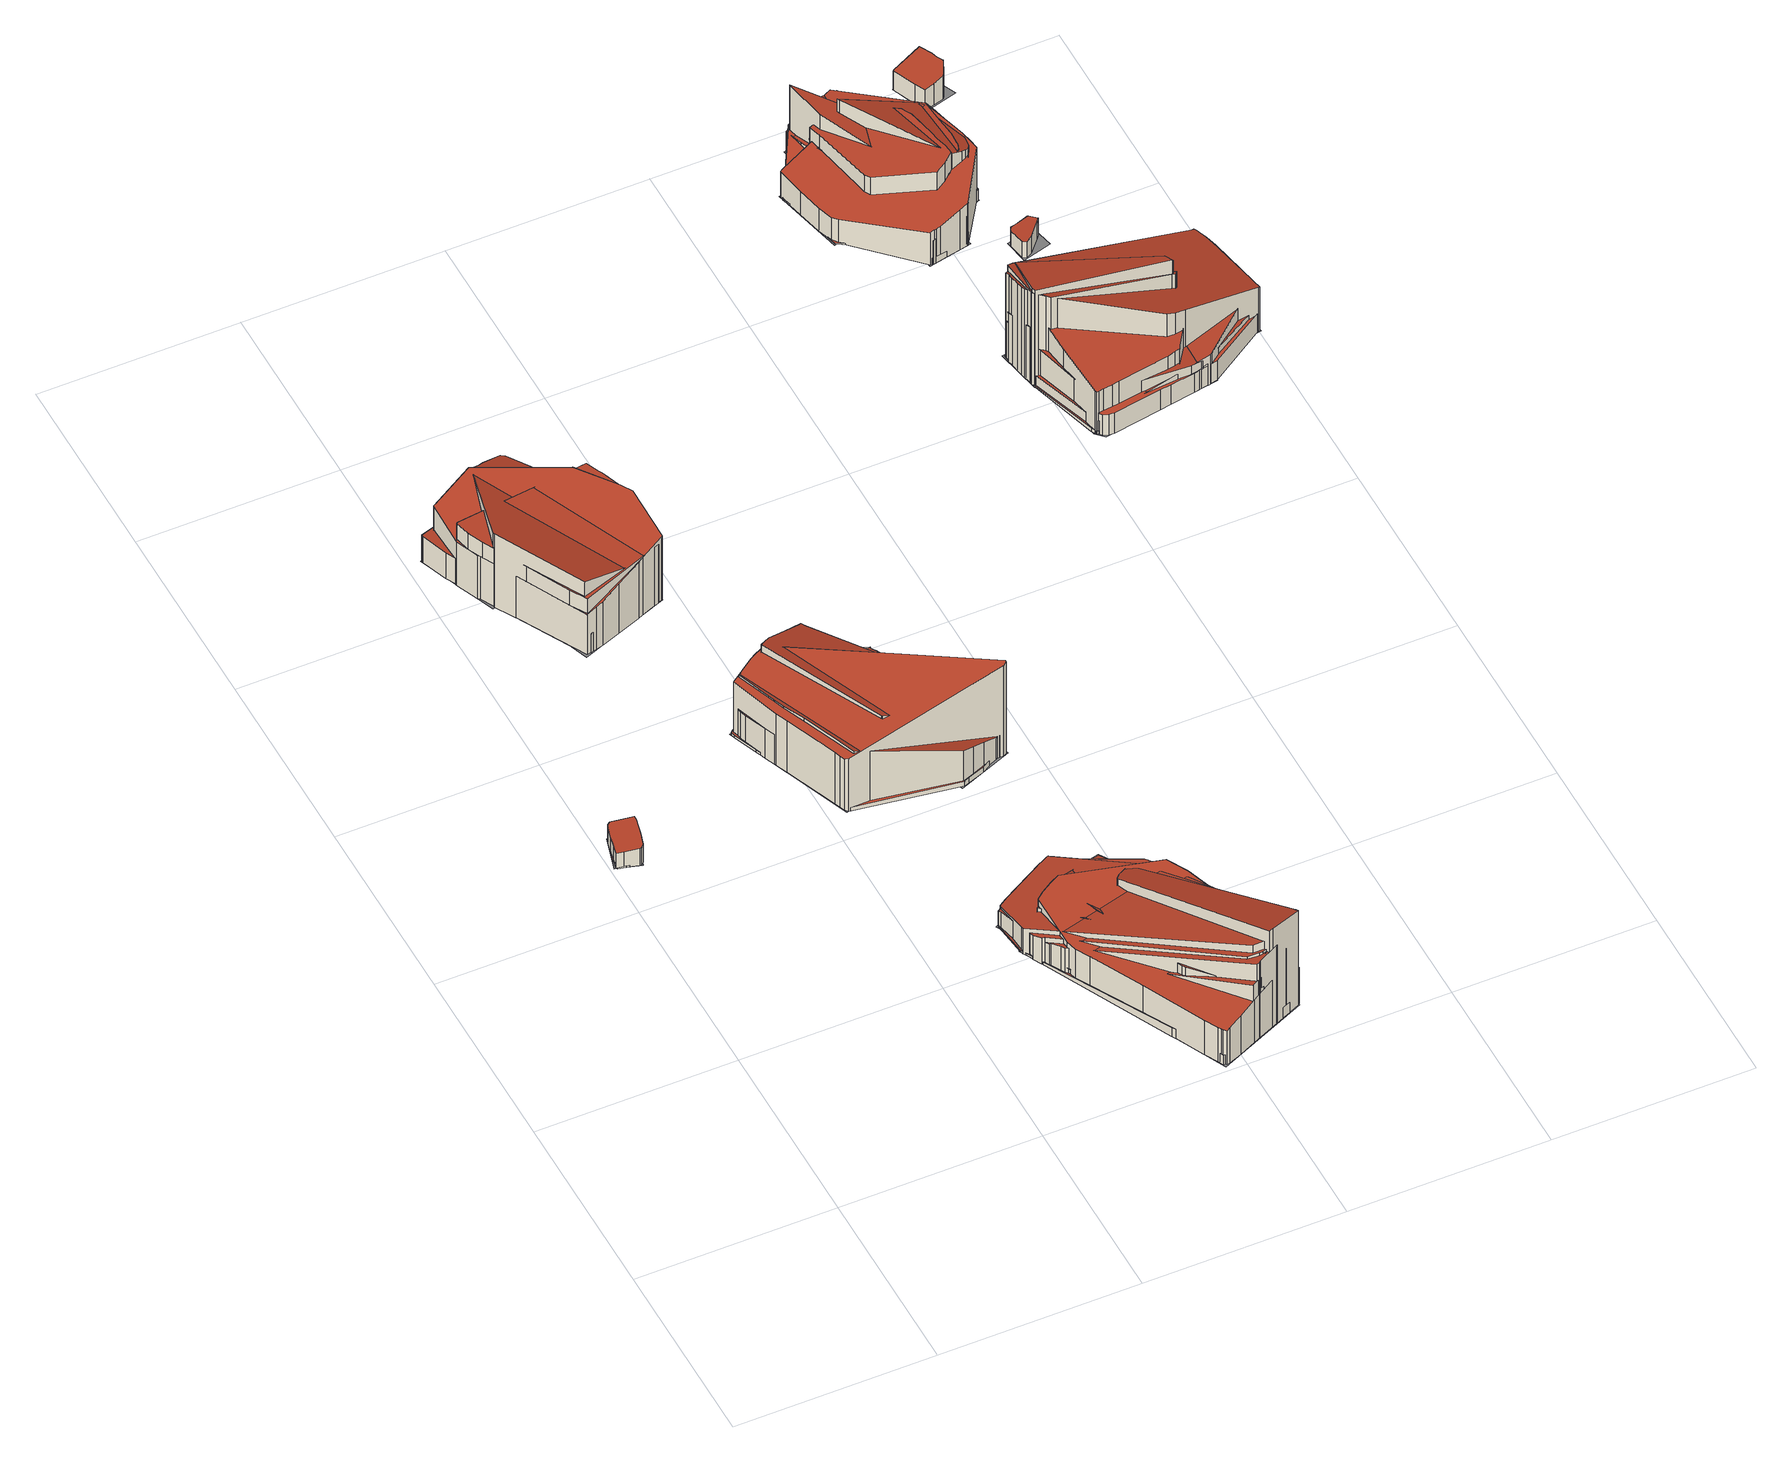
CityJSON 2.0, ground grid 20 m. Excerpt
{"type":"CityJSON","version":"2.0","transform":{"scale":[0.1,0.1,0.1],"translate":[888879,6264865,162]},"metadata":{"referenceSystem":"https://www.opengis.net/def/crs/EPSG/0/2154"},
"CityObjects":{
"building1":{"type":"Building","attributes":{"class":"Building"},"children":["building1-1"]},
"building1-1":{"type":"BuildingPart","parents":["building1"],"geometry":[{"type":"MultiSurface","lod":"2.2","boundaries":[[[0,1,2,3,4,5,6,7,8,9,10,11,12,13,14]],[[15,16,1,0]],[[16,17,2,1]],[[17,18,3,2]],[[18,19,4,3]],[[19,20,5,4]],[[20,21,6,5]],[[21,22,7,6]],[[22,23,8,7]],[[23,24,9,8]],[[24,25,10,9]],[[25,26,11,10]],[[26,27,12,11]],[[27,28,13,12]],[[28,29,14,13]],[[29,15,0,14]],[[30,31,32,33,34,35,36,37,38,39,40,41,42]],[[43,44,31,30]],[[44,45,32,31]],[[45,18,33,32]],[[18,46,34,33]],[[46,47,35,34]],[[47,48,36,35]],[[48,49,37,36]],[[49,50,38,37]],[[50,51,39,38]],[[51,52,40,39]],[[52,28,41,40]],[[28,53,42,41]],[[53,43,30,42]],[[54,55,56,57]]],"semantics":{"surfaces":[{"type":"RoofSurface","rf_azimuth":169.88,"rf_slope":7.54},{"type":"WallSurface","on_footprint_edge":true},{"type":"RoofSurface","rf_azimuth":150.52,"rf_slope":1.83},{"type":"GroundSurface"}],"values":[0,1,1,1,1,1,1,1,1,1,1,1,1,1,1,1,2,1,1,1,1,1,1,1,1,1,1,1,1,1,3]}}]},
"building2":{"type":"Building","attributes":{"class":"Building"},"children":["building2-1"]},
"building2-1":{"type":"BuildingPart","parents":["building2"],"geometry":[{"type":"MultiSurface","lod":"2.2","boundaries":[[[58,59,60,61,62,63,64,65,66,67,68,69,70,71,72,73]],[[74,75,59,58]],[[75,76,60,59]],[[76,77,61,60]],[[77,78,62,61]],[[78,79,63,62]],[[79,80,64,63]],[[80,81,65,64]],[[81,82,66,65]],[[82,83,67,66]],[[83,84,68,67]],[[84,85,69,68]],[[85,86,70,69]],[[86,87,71,70]],[[87,88,72,71]],[[88,89,73,72]],[[89,74,58,73]],[[90,91,92,93,94,95,96,97,98,99,100,101]],[[102,103,91,90]],[[103,104,92,91]],[[104,105,93,92]],[[105,106,94,93]],[[106,107,95,94]],[[107,108,96,95]],[[108,109,97,96]],[[109,110,98,97]],[[110,111,99,98]],[[111,112,100,99]],[[112,113,101,100]],[[113,102,90,101]],[[114,115,116,117,118,119,120,121,122,123,124,125,126]],[[127,128,115,114]],[[128,129,116,115]],[[129,130,117,116]],[[130,131,118,117]],[[131,132,119,118]],[[132,133,120,119]],[[133,134,121,120]],[[134,135,122,121]],[[135,136,123,122]],[[136,137,124,123]],[[137,138,125,124]],[[138,139,126,125]],[[139,127,114,126]],[[140,141,142,143,144,145,146,147,148,149,150]],[[151,152,141,140]],[[152,153,142,141]],[[153,154,143,142]],[[154,155,144,143]],[[155,156,145,144]],[[156,157,146,145]],[[157,136,147,146]],[[136,158,148,147]],[[158,159,149,148]],[[159,160,150,149]],[[160,151,140,150]],[[161,162,163,164,165,158,166,167,168,169,170,171,172,173,174]]],"semantics":{"surfaces":[{"type":"RoofSurface","rf_azimuth":213.96,"rf_slope":18.1},{"type":"WallSurface","on_footprint_edge":true},{"type":"RoofSurface","rf_azimuth":20.13,"rf_slope":18.3},{"type":"RoofSurface","rf_azimuth":243.51,"rf_slope":4.31},{"type":"RoofSurface","rf_azimuth":340.15,"rf_slope":3.51},{"type":"GroundSurface"}],"values":[0,1,1,1,1,1,1,1,1,1,1,1,1,1,1,1,1,2,1,1,1,1,1,1,1,1,1,1,1,1,3,1,1,1,1,1,1,1,1,1,1,1,1,1,4,1,1,1,1,1,1,1,1,1,1,1,5]}}]},
"building3":{"type":"Building","attributes":{"class":"Building"},"children":["building3-1"]},
"building3-1":{"type":"BuildingPart","parents":["building3"],"geometry":[{"type":"MultiSurface","lod":"2.2","boundaries":[[[175,176,177,178,179,180,181,182,183,184,185,186,187,188,189,190,191,192,193,194]],[[195,196,176,175]],[[196,197,177,176]],[[197,198,178,177]],[[198,199,179,178]],[[199,200,180,179]],[[200,201,181,180]],[[201,202,182,181]],[[202,203,183,182]],[[203,204,184,183]],[[204,205,185,184]],[[205,206,186,185]],[[206,207,187,186]],[[207,208,188,187]],[[208,209,189,188]],[[209,210,190,189]],[[210,211,191,190]],[[211,212,192,191]],[[212,213,193,192]],[[213,214,194,193]],[[214,195,175,194]],[[215,216,217,218,219,220,221,222,223,224,225,226,227]],[[228,229,216,215]],[[229,230,217,216]],[[230,231,218,217]],[[231,232,219,218]],[[232,233,220,219]],[[233,234,221,220]],[[234,235,222,221]],[[235,236,223,222]],[[236,237,224,223]],[[237,238,225,224]],[[238,239,226,225]],[[239,240,227,226]],[[240,228,215,227]],[[241,242,243,244,245,246,247,248,249,250,251,252,253,254,255,256,257]],[[258,259,242,241]],[[259,260,243,242]],[[260,261,244,243]],[[261,262,245,244]],[[262,263,246,245]],[[263,264,247,246]],[[264,265,248,247]],[[265,266,249,248]],[[266,267,250,249]],[[267,268,251,250]],[[268,269,252,251]],[[269,270,253,252]],[[270,271,254,253]],[[271,272,255,254]],[[272,273,256,255]],[[273,274,257,256]],[[274,258,241,257]],[[275,276,277,278,279,280,281,282,283,284,285,286,287,288,289,290,291,292]],[[293,294,276,275]],[[294,295,277,276]],[[295,296,278,277]],[[296,297,279,278]],[[297,298,280,279]],[[298,299,281,280]],[[299,231,282,281]],[[231,300,283,282]],[[300,301,284,283]],[[301,302,285,284]],[[302,303,286,285]],[[303,304,287,286]],[[304,305,288,287]],[[305,306,289,288]],[[306,307,290,289]],[[307,308,291,290]],[[308,309,292,291]],[[309,293,275,292]],[[310,311,312,313,314,315,316,317,318,319,320,321,322]],[[323,324,311,310]],[[324,325,312,311]],[[325,326,313,312]],[[326,327,314,313]],[[327,328,315,314]],[[328,329,316,315]],[[329,330,317,316]],[[330,331,318,317]],[[331,332,319,318]],[[332,333,320,319]],[[333,334,321,320]],[[334,335,322,321]],[[335,323,310,322]],[[336,337,338,339,340,341,342,343,344,345,346,347,348,349,350]],[[351,352,337,336]],[[352,353,338,337]],[[353,354,339,338]],[[354,355,340,339]],[[355,356,341,340]],[[356,357,342,341]],[[357,358,343,342]],[[358,359,344,343]],[[359,360,345,344]],[[360,361,346,345]],[[361,362,347,346]],[[362,363,348,347]],[[363,364,349,348]],[[364,365,350,349]],[[365,351,336,350]],[[366,367,368,369,370,371,372,373,374,375,376,377,378]],[[379,380,367,366]],[[380,381,368,367]],[[381,382,369,368]],[[382,383,370,369]],[[383,384,371,370]],[[384,385,372,371]],[[385,386,373,372]],[[386,387,374,373]],[[387,388,375,374]],[[388,389,376,375]],[[389,390,377,376]],[[390,391,378,377]],[[391,379,366,378]],[[392,393,394,395,396,397,398,399,400,401,402,403]],[[404,405,393,392]],[[405,406,394,393]],[[406,407,395,394]],[[407,408,396,395]],[[408,209,397,396]],[[209,409,398,397]],[[409,410,399,398]],[[410,411,400,399]],[[411,412,401,400]],[[412,413,402,401]],[[413,414,403,402]],[[414,404,392,403]],[[415,416,417,418,419,420,421,422,423,424]],[[425,426,416,415]],[[426,427,417,416]],[[427,428,418,417]],[[428,429,419,418]],[[429,430,420,419]],[[430,431,421,420]],[[431,432,422,421]],[[432,433,423,422]],[[433,434,424,423]],[[434,425,415,424]],[[435,436,437,438,439,440,441,442,443,444,445]],[[446,447,436,435]],[[447,448,437,436]],[[448,449,438,437]],[[449,450,439,438]],[[450,232,440,439]],[[232,233,441,440]],[[233,451,442,441]],[[451,452,443,442]],[[452,453,444,443]],[[453,454,445,444]],[[454,446,435,445]],[[455,456,457,458,459,460,461,462,463,464]],[[465,466,456,455]],[[466,467,457,456]],[[467,468,458,457]],[[468,469,459,458]],[[469,470,460,459]],[[470,471,461,460]],[[471,472,462,461]],[[472,473,463,462]],[[473,474,464,463]],[[474,465,455,464]],[[475,476,477,478,479,480,481,482,483,484,485]],[[486,487,476,475]],[[487,488,477,476]],[[488,489,478,477]],[[489,490,479,478]],[[490,491,480,479]],[[491,492,481,480]],[[492,493,482,481]],[[493,494,483,482]],[[494,332,484,483]],[[332,495,485,484]],[[495,486,475,485]],[[496,497,498,499,500,501,502,503,504]],[[505,506,497,496]],[[506,507,498,497]],[[507,508,499,498]],[[508,509,500,499]],[[509,510,501,500]],[[510,511,502,501]],[[511,387,503,502]],[[387,512,504,503]],[[512,505,496,504]],[[513,514,515,516,517,518,519,520,521,522,523]]],"semantics":{"surfaces":[{"type":"RoofSurface","rf_azimuth":205.4,"rf_slope":14.46},{"type":"WallSurface","on_footprint_edge":true},{"type":"RoofSurface","rf_azimuth":35.73,"rf_slope":16.47},{"type":"RoofSurface","rf_azimuth":144.53,"rf_slope":17.47},{"type":"RoofSurface","rf_azimuth":144.16,"rf_slope":18.16},{"type":"RoofSurface","rf_azimuth":141.08,"rf_slope":18.34},{"type":"RoofSurface","rf_azimuth":158.79,"rf_slope":4.62},{"type":"RoofSurface","rf_azimuth":199.51,"rf_slope":0.953},{"type":"RoofSurface","rf_azimuth":92.47,"rf_slope":18.47},{"type":"RoofSurface","rf_azimuth":117.34,"rf_slope":17.08},{"type":"RoofSurface","rf_azimuth":208.82,"rf_slope":2.09},{"type":"RoofSurface","rf_azimuth":139.91,"rf_slope":20.04},{"type":"RoofSurface","rf_azimuth":140.7,"rf_slope":16.62},{"type":"RoofSurface","rf_azimuth":95.74,"rf_slope":15.16},{"type":"GroundSurface"}],"values":[0,1,1,1,1,1,1,1,1,1,1,1,1,1,1,1,1,1,1,1,1,2,1,1,1,1,1,1,1,1,1,1,1,1,1,3,1,1,1,1,1,1,1,1,1,1,1,1,1,1,1,1,1,4,1,1,1,1,1,1,1,1,1,1,1,1,1,1,1,1,1,1,5,1,1,1,1,1,1,1,1,1,1,1,1,1,6,1,1,1,1,1,1,1,1,1,1,1,1,1,1,1,7,1,1,1,1,1,1,1,1,1,1,1,1,1,8,1,1,1,1,1,1,1,1,1,1,1,1,9,1,1,1,1,1,1,1,1,1,1,10,1,1,1,1,1,1,1,1,1,1,1,11,1,1,1,1,1,1,1,1,1,1,12,1,1,1,1,1,1,1,1,1,1,1,13,1,1,1,1,1,1,1,1,1,14]}}]},
"building4":{"type":"Building","attributes":{"class":"Building"},"children":["building4-1"]},
"building4-1":{"type":"BuildingPart","parents":["building4"],"geometry":[{"type":"MultiSurface","lod":"2.2","boundaries":[[[524,525,526,527,528,529,530,531,532,533,534,535,536,537,538,539,540,541,542,543,544,545,546]],[[547,548,525,524]],[[548,549,526,525]],[[549,550,527,526]],[[550,551,528,527]],[[551,552,529,528]],[[552,553,530,529]],[[553,554,531,530]],[[554,555,532,531]],[[555,556,533,532]],[[556,557,534,533]],[[557,558,535,534]],[[558,559,536,535]],[[559,560,537,536]],[[560,561,538,537]],[[561,562,539,538]],[[562,563,540,539]],[[563,564,541,540]],[[564,565,542,541]],[[565,566,543,542]],[[566,567,544,543]],[[567,568,545,544]],[[568,569,546,545]],[[569,547,524,546]],[[570,571,572,573,574,575,576,577,578]],[[579,580,571,570]],[[580,581,572,571]],[[581,582,573,572]],[[582,583,574,573]],[[583,584,575,574]],[[584,585,576,575]],[[585,586,577,576]],[[586,587,578,577]],[[587,579,570,578]],[[588,589,590,591,592,593,594,595,596,597,598,599,600]],[[601,602,589,588]],[[602,603,590,589]],[[603,604,591,590]],[[604,605,592,591]],[[605,606,593,592]],[[606,607,594,593]],[[607,608,595,594]],[[608,609,596,595]],[[609,610,597,596]],[[610,611,598,597]],[[611,612,599,598]],[[612,613,600,599]],[[613,601,588,600]],[[614,615,616,617,618,619,620,621,622,623,624,625,626,627,628]],[[629,630,615,614]],[[630,631,616,615]],[[631,632,617,616]],[[632,633,618,617]],[[633,634,619,618]],[[634,635,620,619]],[[635,636,621,620]],[[636,637,622,621]],[[637,638,623,622]],[[638,639,624,623]],[[639,640,625,624]],[[640,641,626,625]],[[641,642,627,626]],[[642,643,628,627]],[[643,629,614,628]],[[644,645,646,647,648,649,650,651,652,653,654,655,656,657,658,659]],[[660,661,645,644]],[[661,662,646,645]],[[662,663,647,646]],[[663,664,648,647]],[[664,607,649,648]],[[607,665,650,649]],[[665,666,651,650]],[[666,667,652,651]],[[667,668,653,652]],[[668,669,654,653]],[[669,670,655,654]],[[670,671,656,655]],[[671,672,657,656]],[[672,673,658,657]],[[673,674,659,658]],[[674,660,644,659]],[[675,676,677,678,671,679,680,681]]],"semantics":{"surfaces":[{"type":"RoofSurface","rf_azimuth":22.82,"rf_slope":18.6},{"type":"WallSurface","on_footprint_edge":true},{"type":"RoofSurface","rf_azimuth":21.93,"rf_slope":17.21},{"type":"RoofSurface","rf_azimuth":201.69,"rf_slope":19.11},{"type":"RoofSurface","rf_azimuth":27.57,"rf_slope":3.36},{"type":"RoofSurface","rf_azimuth":149.13,"rf_slope":0.884},{"type":"GroundSurface"}],"values":[0,1,1,1,1,1,1,1,1,1,1,1,1,1,1,1,1,1,1,1,1,1,1,1,2,1,1,1,1,1,1,1,1,1,3,1,1,1,1,1,1,1,1,1,1,1,1,1,4,1,1,1,1,1,1,1,1,1,1,1,1,1,1,1,5,1,1,1,1,1,1,1,1,1,1,1,1,1,1,1,1,6]}}]},
"building5":{"type":"Building","attributes":{"class":"Building"},"children":["building5-1"]},
"building5-1":{"type":"BuildingPart","parents":["building5"],"geometry":[{"type":"MultiSurface","lod":"2.2","boundaries":[[[682,683,684,685,686,687,688,689,690,691,692,693,694,695,696,697,698,699,700,701,702]],[[703,704,683,682]],[[704,705,684,683]],[[705,706,685,684]],[[706,707,686,685]],[[707,708,687,686]],[[708,709,688,687]],[[709,710,689,688]],[[710,711,690,689]],[[711,712,691,690]],[[712,713,692,691]],[[713,714,693,692]],[[714,715,694,693]],[[715,716,695,694]],[[716,717,696,695]],[[717,718,697,696]],[[718,719,698,697]],[[719,720,699,698]],[[720,721,700,699]],[[721,722,701,700]],[[722,723,702,701]],[[723,703,682,702]],[[724,725,726,727,728,729,730,731,732,733,734,735,736,737,738]],[[739,740,725,724]],[[740,741,726,725]],[[741,742,727,726]],[[742,743,728,727]],[[743,744,729,728]],[[744,745,730,729]],[[745,746,731,730]],[[746,747,732,731]],[[747,748,733,732]],[[748,749,734,733]],[[749,750,735,734]],[[750,751,736,735]],[[751,752,737,736]],[[752,753,738,737]],[[753,739,724,738]],[[754,755,756,757,758,759,760,761,762,763,764,765,766,767,768,769]],[[770,771,755,754]],[[771,772,756,755]],[[772,773,757,756]],[[773,774,758,757]],[[774,775,759,758]],[[775,776,760,759]],[[776,777,761,760]],[[777,778,762,761]],[[778,779,763,762]],[[779,780,764,763]],[[780,781,765,764]],[[781,782,766,765]],[[782,783,767,766]],[[783,784,768,767]],[[784,785,769,768]],[[785,770,754,769]],[[786,787,788,789,790,791,792,793,794,795,796,797,798,799,800]],[[801,802,787,786]],[[802,803,788,787]],[[803,804,789,788]],[[804,805,790,789]],[[805,806,791,790]],[[806,807,792,791]],[[807,716,793,792]],[[716,808,794,793]],[[808,809,795,794]],[[809,810,796,795]],[[810,811,797,796]],[[811,812,798,797]],[[812,813,799,798]],[[813,814,800,799]],[[814,801,786,800]],[[815,816,817,818,819,820,821,822,823,824,825,826]],[[827,828,816,815]],[[828,829,817,816]],[[829,830,818,817]],[[830,831,819,818]],[[831,832,820,819]],[[832,833,821,820]],[[833,834,822,821]],[[834,717,823,822]],[[717,835,824,823]],[[835,836,825,824]],[[836,837,826,825]],[[837,827,815,826]],[[838,839,840,841,842,843,844,845,846,847,848,849]],[[850,851,839,838]],[[851,852,840,839]],[[852,853,841,840]],[[853,854,842,841]],[[854,855,843,842]],[[855,856,844,843]],[[856,857,845,844]],[[857,858,846,845]],[[858,859,847,846]],[[859,860,848,847]],[[860,861,849,848]],[[861,850,838,849]],[[862,863,864,865,866,867,868,869,870,871,872,873,874,875,876,877,878]],[[879,880,863,862]],[[880,881,864,863]],[[881,882,865,864]],[[882,707,866,865]],[[707,883,867,866]],[[883,884,868,867]],[[884,885,869,868]],[[885,886,870,869]],[[886,887,871,870]],[[887,888,872,871]],[[888,889,873,872]],[[889,890,874,873]],[[890,891,875,874]],[[891,892,876,875]],[[892,893,877,876]],[[893,894,878,877]],[[894,879,862,878]],[[895,896,897,898,899,900,901,902,903,904,905,906]],[[907,908,896,895]],[[908,909,897,896]],[[909,910,898,897]],[[910,911,899,898]],[[911,912,900,899]],[[912,913,901,900]],[[913,914,902,901]],[[914,915,903,902]],[[915,916,904,903]],[[916,917,905,904]],[[917,918,906,905]],[[918,907,895,906]],[[919,920,921,922,923,924,925,926,927,928,929,930,931]],[[932,933,920,919]],[[933,934,921,920]],[[934,935,922,921]],[[935,714,923,922]],[[714,936,924,923]],[[936,937,925,924]],[[937,938,926,925]],[[938,859,927,926]],[[859,939,928,927]],[[939,940,929,928]],[[940,941,930,929]],[[941,942,931,930]],[[942,932,919,931]],[[943,944,945,946,947,948,949,950,951,952]],[[953,954,944,943]],[[954,955,945,944]],[[955,956,946,945]],[[956,957,947,946]],[[957,958,948,947]],[[958,809,949,948]],[[809,889,950,949]],[[889,959,951,950]],[[959,960,952,951]],[[960,953,943,952]],[[961,962,963,964,965,966,967,968,969,970,971]],[[972,973,962,961]],[[973,974,963,962]],[[974,975,964,963]],[[975,976,965,964]],[[976,977,966,965]],[[977,978,967,966]],[[978,979,968,967]],[[979,980,969,968]],[[980,981,970,969]],[[981,982,971,970]],[[982,972,961,971]],[[983,984,985,986]],[[987,988,984,983]],[[988,989,985,984]],[[989,990,986,985]],[[990,987,983,986]],[[991,992,993,994,995,996,997,998,999,1000]],[[1001,1002,992,991]],[[1002,1003,993,992]],[[1003,1004,994,993]],[[1004,975,995,994]],[[975,1005,996,995]],[[1005,1006,997,996]],[[1006,1007,998,997]],[[1007,811,999,998]],[[811,1008,1000,999]],[[1008,1001,991,1000]],[[1009,1010,1011,1012,1013,1014,1015,1016,1017]],[[1018,1019,1010,1009]],[[1019,1020,1011,1010]],[[1020,1021,1012,1011]],[[1021,1022,1013,1012]],[[1022,1023,1014,1013]],[[1023,1024,1015,1014]],[[1024,1025,1016,1015]],[[1025,1026,1017,1016]],[[1026,1018,1009,1017]],[[1027,1028,1029,1030,1031,1032,1033]],[[1034,1035,1028,1027]],[[1035,1036,1029,1028]],[[1036,1037,1030,1029]],[[1037,1038,1031,1030]],[[1038,1039,1032,1031]],[[1039,1040,1033,1032]],[[1040,1034,1027,1033]],[[1041,1042,1043,1044,1045,1046,1047]],[[1048,1049,1042,1041]],[[1049,1050,1043,1042]],[[1050,1051,1044,1043]],[[1051,1052,1045,1044]],[[1052,1053,1046,1045]],[[1053,1054,1047,1046]],[[1054,1048,1041,1047]],[[1055,1056,1057,1058,1059,1060,837,1061,1062,1063,1064,1065,1066,1067]]],"semantics":{"surfaces":[{"type":"RoofSurface","rf_azimuth":201.92,"rf_slope":17.4},{"type":"WallSurface","on_footprint_edge":true},{"type":"RoofSurface","rf_azimuth":190.66,"rf_slope":15.44},{"type":"RoofSurface","rf_azimuth":164.87,"rf_slope":19.59},{"type":"RoofSurface","rf_azimuth":15.39,"rf_slope":13.97},{"type":"RoofSurface","rf_azimuth":16.17,"rf_slope":19.76},{"type":"RoofSurface","rf_azimuth":14.69,"rf_slope":17.45},{"type":"RoofSurface","rf_azimuth":166.73,"rf_slope":4.71},{"type":"RoofSurface","rf_azimuth":208.59,"rf_slope":19.95},{"type":"RoofSurface","rf_azimuth":188.02,"rf_slope":11.28},{"type":"RoofSurface","rf_azimuth":181.59,"rf_slope":10.9},{"type":"RoofSurface","rf_azimuth":51.41,"rf_slope":15.71},{"type":"RoofSurface","rf_azimuth":322.11,"rf_slope":14.29},{"type":"RoofSurface","rf_azimuth":104.55,"rf_slope":8.51},{"type":"RoofSurface","rf_azimuth":324.3,"rf_slope":12.22},{"type":"RoofSurface","rf_azimuth":100.86,"rf_slope":11.32},{"type":"RoofSurface","rf_azimuth":335.69,"rf_slope":5.03},{"type":"GroundSurface"}],"values":[0,1,1,1,1,1,1,1,1,1,1,1,1,1,1,1,1,1,1,1,1,1,2,1,1,1,1,1,1,1,1,1,1,1,1,1,1,1,3,1,1,1,1,1,1,1,1,1,1,1,1,1,1,1,1,4,1,1,1,1,1,1,1,1,1,1,1,1,1,1,1,5,1,1,1,1,1,1,1,1,1,1,1,1,6,1,1,1,1,1,1,1,1,1,1,1,1,7,1,1,1,1,1,1,1,1,1,1,1,1,1,1,1,1,1,8,1,1,1,1,1,1,1,1,1,1,1,1,9,1,1,1,1,1,1,1,1,1,1,1,1,1,10,1,1,1,1,1,1,1,1,1,1,11,1,1,1,1,1,1,1,1,1,1,1,12,1,1,1,1,13,1,1,1,1,1,1,1,1,1,1,14,1,1,1,1,1,1,1,1,1,15,1,1,1,1,1,1,1,16,1,1,1,1,1,1,1,17]}}]},
"building6":{"type":"Building","attributes":{"class":"Building"},"children":["building6-1"]},
"building6-1":{"type":"BuildingPart","parents":["building6"],"geometry":[{"type":"MultiSurface","lod":"2.2","boundaries":[[[1068,1069,1070,1071,1072,1073,1074,1075,1076,1077,1078,1079,1080,1081,1082,1083,1084]],[[1085,1086,1069,1068]],[[1086,1087,1070,1069]],[[1087,1088,1071,1070]],[[1088,1089,1072,1071]],[[1089,1090,1073,1072]],[[1090,1091,1074,1073]],[[1091,1092,1075,1074]],[[1092,1093,1076,1075]],[[1093,1094,1077,1076]],[[1094,1095,1078,1077]],[[1095,1096,1079,1078]],[[1096,1097,1080,1079]],[[1097,1098,1081,1080]],[[1098,1099,1082,1081]],[[1099,1100,1083,1082]],[[1100,1101,1084,1083]],[[1101,1085,1068,1084]],[[1102,1103,1104,1105,1106,1107,1108,1109,1110,1111,1112,1113,1114,1115,1116,1117]],[[1118,1119,1103,1102]],[[1119,1120,1104,1103]],[[1120,1121,1105,1104]],[[1121,1122,1106,1105]],[[1122,1123,1107,1106]],[[1123,1124,1108,1107]],[[1124,1125,1109,1108]],[[1125,1126,1110,1109]],[[1126,1127,1111,1110]],[[1127,1128,1112,1111]],[[1128,1129,1113,1112]],[[1129,1130,1114,1113]],[[1130,1131,1115,1114]],[[1131,1132,1116,1115]],[[1132,1133,1117,1116]],[[1133,1118,1102,1117]],[[1134,1135,1136,1137,1138,1139,1140,1141,1142,1143,1144,1145,1146,1147,1148,1149,1150]],[[1151,1152,1135,1134]],[[1152,1153,1136,1135]],[[1153,1154,1137,1136]],[[1154,1155,1138,1137]],[[1155,1156,1139,1138]],[[1156,1157,1140,1139]],[[1157,1158,1141,1140]],[[1158,1159,1142,1141]],[[1159,1160,1143,1142]],[[1160,1161,1144,1143]],[[1161,1162,1145,1144]],[[1162,1163,1146,1145]],[[1163,1164,1147,1146]],[[1164,1165,1148,1147]],[[1165,1166,1149,1148]],[[1166,1167,1150,1149]],[[1167,1151,1134,1150]],[[1168,1169,1170,1171,1172,1173,1174,1175,1176,1177,1178,1179,1180,1181,1182,1183,1184,1185,1186,1187]],[[1188,1189,1169,1168]],[[1189,1190,1170,1169]],[[1190,1191,1171,1170]],[[1191,1192,1172,1171]],[[1192,1193,1173,1172]],[[1193,1194,1174,1173]],[[1194,1195,1175,1174]],[[1195,1196,1176,1175]],[[1196,1197,1177,1176]],[[1197,1198,1178,1177]],[[1198,1199,1179,1178]],[[1199,1200,1180,1179]],[[1200,1201,1181,1180]],[[1201,1202,1182,1181]],[[1202,1203,1183,1182]],[[1203,1204,1184,1183]],[[1204,1205,1185,1184]],[[1205,1206,1186,1185]],[[1206,1207,1187,1186]],[[1207,1188,1168,1187]],[[1208,1209,1210,1211,1212,1213,1214,1215,1216,1217,1218,1219]],[[1220,1221,1209,1208]],[[1221,1222,1210,1209]],[[1222,1223,1211,1210]],[[1223,1224,1212,1211]],[[1224,1225,1213,1212]],[[1225,1226,1214,1213]],[[1226,1227,1215,1214]],[[1227,1228,1216,1215]],[[1228,1229,1217,1216]],[[1229,1230,1218,1217]],[[1230,1231,1219,1218]],[[1231,1220,1208,1219]],[[1232,1233,1234,1235,1236,1237,1238,1239,1240,1241,1242,1243,1244,1245]],[[1246,1247,1233,1232]],[[1247,1248,1234,1233]],[[1248,1249,1235,1234]],[[1249,1250,1236,1235]],[[1250,1251,1237,1236]],[[1251,1252,1238,1237]],[[1252,1253,1239,1238]],[[1253,1254,1240,1239]],[[1254,1255,1241,1240]],[[1255,1256,1242,1241]],[[1256,1257,1243,1242]],[[1257,1258,1244,1243]],[[1258,1259,1245,1244]],[[1259,1246,1232,1245]],[[1260,1261,1262,1263,1264,1265]],[[1266,1267,1261,1260]],[[1267,1268,1262,1261]],[[1268,1269,1263,1262]],[[1269,1270,1264,1263]],[[1270,1271,1265,1264]],[[1271,1266,1260,1265]],[[1246,1272,1273,1274,1275,1276,1277,1278,1279,1280,1281,1282,1283,1284]],[[1285,1273,1272]],[[1285,1286,1274,1273]],[[1286,1287,1275,1274]],[[1287,1288,1276,1275]],[[1288,1289,1277,1276]],[[1289,1290,1278,1277]],[[1290,1291,1279,1278]],[[1291,1292,1280,1279]],[[1292,1161,1281,1280]],[[1161,1293,1282,1281]],[[1293,1294,1283,1282]],[[1294,1284,1283]],[[1295,1296,1297,1298,1299,1300,1301,1302,1303,1304,1305]],[[1306,1307,1296,1295]],[[1307,1308,1297,1296]],[[1308,1309,1298,1297]],[[1309,1310,1299,1298]],[[1310,1311,1300,1299]],[[1311,1312,1301,1300]],[[1312,1313,1302,1301]],[[1313,1254,1303,1302]],[[1254,1314,1304,1303]],[[1314,1315,1305,1304]],[[1315,1306,1295,1305]],[[1316,1317,1318,1319,1320,1321,1322,1323,1324,1325,1326]]],"semantics":{"surfaces":[{"type":"RoofSurface","rf_azimuth":11.25,"rf_slope":16.82},{"type":"WallSurface","on_footprint_edge":true},{"type":"RoofSurface","rf_azimuth":280.23,"rf_slope":17.22},{"type":"RoofSurface","rf_azimuth":101.32,"rf_slope":16.98},{"type":"RoofSurface","rf_azimuth":351.2,"rf_slope":1.27},{"type":"RoofSurface","rf_azimuth":52.32,"rf_slope":16.11},{"type":"RoofSurface","rf_azimuth":355.97,"rf_slope":5.34},{"type":"RoofSurface","rf_azimuth":62.28,"rf_slope":10.16},{"type":"RoofSurface","rf_azimuth":185.76,"rf_slope":11.44},{"type":"RoofSurface","rf_azimuth":179.76,"rf_slope":9.8},{"type":"GroundSurface"}],"values":[0,1,1,1,1,1,1,1,1,1,1,1,1,1,1,1,1,1,2,1,1,1,1,1,1,1,1,1,1,1,1,1,1,1,1,3,1,1,1,1,1,1,1,1,1,1,1,1,1,1,1,1,1,4,1,1,1,1,1,1,1,1,1,1,1,1,1,1,1,1,1,1,1,1,5,1,1,1,1,1,1,1,1,1,1,1,1,6,1,1,1,1,1,1,1,1,1,1,1,1,1,1,7,1,1,1,1,1,1,8,1,1,1,1,1,1,1,1,1,1,1,1,9,1,1,1,1,1,1,1,1,1,1,1,10]}}]},
"building7":{"type":"Building","attributes":{"class":"Building"},"children":["building7-1"]},
"building7-1":{"type":"BuildingPart","parents":["building7"],"geometry":[{"type":"MultiSurface","lod":"2.2","boundaries":[[[1327,1328,1329,1330,1331,1332,1333,1334,1335,1336,1337,1338,1339]],[[1340,1341,1328,1327]],[[1341,1342,1329,1328]],[[1342,1343,1330,1329]],[[1343,1344,1331,1330]],[[1344,1345,1332,1331]],[[1345,1346,1333,1332]],[[1346,1347,1334,1333]],[[1347,1348,1335,1334]],[[1348,1349,1336,1335]],[[1349,1350,1337,1336]],[[1350,1351,1338,1337]],[[1351,1352,1339,1338]],[[1352,1340,1327,1339]],[[1353,1354,1355,1356]]],"semantics":{"surfaces":[{"type":"RoofSurface","rf_azimuth":156.71,"rf_slope":6.88},{"type":"WallSurface","on_footprint_edge":true},{"type":"GroundSurface"}],"values":[0,1,1,1,1,1,1,1,1,1,1,1,1,1,2]}}]},
"building8":{"type":"Building","attributes":{"class":"Building"},"children":["building8-1"]},
"building8-1":{"type":"BuildingPart","parents":["building8"],"geometry":[{"type":"MultiSurface","lod":"2.2","boundaries":[[[1357,1358,1359,1360,1361,1362,1363,1364,1365,1366,1367,1368,1369]],[[1370,1371,1358,1357]],[[1371,1372,1359,1358]],[[1372,1373,1360,1359]],[[1373,1374,1361,1360]],[[1374,1375,1362,1361]],[[1375,1376,1363,1362]],[[1376,1377,1364,1363]],[[1377,1378,1365,1364]],[[1378,1379,1366,1365]],[[1379,1380,1367,1366]],[[1380,1381,1368,1367]],[[1381,1382,1369,1368]],[[1382,1370,1357,1369]],[[1383,1381,1384,1385,1386]]],"semantics":{"surfaces":[{"type":"RoofSurface","rf_azimuth":195.57,"rf_slope":11.66},{"type":"WallSurface","on_footprint_edge":true},{"type":"GroundSurface"}],"values":[0,1,1,1,1,1,1,1,1,1,1,1,1,1,2]}}]}
},
"vertices":[
[6,457,26],[12,455,27],[26,451,29],[28,451,29],[30,453,30],[34,466,30],[37,479,30],[38,482,30],[38,485,30],[38,487,30],[17,493,27],[14,491,27],[13,489,27],[10,478,26],[8,468,26],[6,457,7],[12,455,7],[26,451,7],[28,451,7],[30,453,7],[34,466,7],[37,479,7],[38,482,7],[38,485,7],[38,487,7],[17,493,7],[14,491,7],[13,489,7],[10,478,7],[8,468,7],[7,460,8],[7,456,8],[14,454,9],[28,451,9],[29,454,9],[39,482,9],[37,486,9],[35,489,9],[24,491,8],[16,491,8],[13,487,8],[10,478,8],[7,469,8],[7,460,7],[7,456,7],[14,454,7],[29,454,7],[39,482,7],[37,486,7],[35,489,7],[24,491,7],[16,491,7],[13,487,7],[7,469,7],[14,493,7],[4,457,7],[29,450,7],[41,488,7],
[28,869,71],[30,827,64],[39,805,63],[41,803,63],[96,701,59],[106,703,62],[113,705,64],[132,712,71],[156,721,79],[161,723,81],[184,732,89],[185,733,89],[182,786,98],[175,797,98],[147,835,98],[70,885,86],[28,869,9],[30,827,9],[39,805,9],[41,803,9],[96,701,9],[106,703,9],[113,705,9],[132,712,9],[156,721,9],[161,723,9],[184,732,9],[185,733,9],[182,786,9],[175,797,9],[147,835,9],[70,885,9],[48,791,101],[48,788,102],[96,706,96],[178,730,68],[182,733,66],[169,828,60],[112,898,69],[108,900,70],[87,892,78],[81,889,80],[73,886,83],[72,885,83],[48,791,9],[48,788,9],[96,706,9],[178,730,9],[182,733,9],[169,828,9],[112,898,9],[108,900,9],[87,892,9],[81,889,9],[73,886,9],[72,885,9],[31,829,85],[35,815,84],[42,801,83],[87,718,79],[97,702,78],[180,730,83],[181,732,83],[185,790,87],[182,798,88],[171,825,89],[169,829,89],[163,841,90],[32,830,85],[31,829,9],[35,815,9],[42,801,9],[87,718,9],[97,702,9],[180,730,9],[181,732,9],[185,790,9],[182,798,9],[171,825,9],[169,829,9],[163,841,9],[32,830,9],[15,867,42],[15,865,42],[25,839,41],[90,716,34],[100,701,33],[182,740,30],[177,784,31],[171,825,32],[163,845,33],[109,899,37],[102,898,37],[15,867,9],[15,865,9],[25,839,9],[90,716,9],[100,701,9],[182,740,9],[177,784,9],[163,845,9],[109,899,9],[102,898,9],[69,767,9],[94,698,9],[185,732,9],[168,780,9],[187,788,9],[139,835,9],[112,902,9],[30,868,9],[28,873,9],[14,867,9],[46,787,9],[101,809,9],[116,816,9],[127,789,9],
[303,220,55],[305,166,50],[308,156,49],[315,142,49],[341,89,50],[371,27,50],[378,14,50],[380,11,50],[381,10,50],[384,7,50],[387,8,51],[400,13,55],[417,21,60],[460,40,72],[472,46,75],[426,173,79],[415,194,78],[328,232,62],[320,229,60],[309,224,57],[303,220,7],[305,166,7],[308,156,7],[315,142,7],[341,89,7],[371,27,7],[378,14,7],[380,11,7],[381,10,7],[384,7,7],[387,8,7],[400,13,7],[417,21,7],[460,40,7],[472,46,7],[426,173,7],[415,194,7],[328,232,7],[320,229,7],[309,224,7],[324,233,56],[374,78,71],[376,75,71],[425,25,68],[473,46,53],[427,164,43],[415,191,41],[403,218,40],[397,229,39],[385,254,38],[381,260,38],[341,241,50],[337,239,52],[324,233,7],[374,78,7],[376,75,7],[425,25,7],[473,46,7],[427,164,7],[415,191,7],[403,218,7],[397,229,7],[385,254,7],[381,260,7],[341,241,7],[337,239,7],[277,247,26],[278,244,27],[286,202,36],[287,197,37],[291,189,40],[293,187,41],[418,37,100],[428,33,104],[431,33,104],[438,34,106],[466,43,111],[464,63,107],[406,212,65],[404,215,64],[402,217,63],[338,278,36],[299,259,29],[277,247,7],[278,244,7],[286,202,7],[287,197,7],[291,189,7],[293,187,7],[418,37,7],[428,33,7],[431,33,7],[438,34,7],[466,43,7],[464,63,7],[406,212,7],[404,215,7],[402,217,7],[338,278,7],[299,259,7],[283,211,29],[295,182,37],[296,181,38],[301,171,41],[303,167,42],[421,24,101],[424,24,102],[425,25,102],[445,33,106],[463,49,108],[463,64,105],[461,68,103],[413,196,66],[409,206,63],[409,207,63],[340,277,31],[303,258,25],[287,228,26],[283,211,7],[295,182,7],[296,181,7],[301,171,7],[303,167,7],[421,24,7],[424,24,7],[445,33,7],[463,49,7],[463,64,7],[461,68,7],[413,196,7],[409,206,7],[409,207,7],[340,277,7],[303,258,7],[287,228,7],[280,247,30],[282,211,38],[282,207,39],[424,38,111],[440,34,116],[469,51,120],[394,211,67],[340,276,40],[338,276,39],[333,274,38],[330,273,38],[287,253,31],[280,249,30],[280,247,7],[282,211,7],[282,207,7],[424,38,7],[440,34,7],[469,51,7],[394,211,7],[340,276,7],[338,276,7],[333,274,7],[330,273,7],[287,253,7],[280,249,7],[277,246,8],[281,210,9],[355,59,19],[367,38,20],[384,12,22],[470,48,28],[428,165,21],[426,170,21],[421,182,20],[417,191,20],[408,208,18],[382,259,15],[338,277,11],[329,273,11],[279,249,8],[277,246,7],[281,210,7],[355,59,7],[367,38,7],[384,12,7],[470,48,7],[428,165,7],[426,170,7],[421,182,7],[417,191,7],[408,208,7],[382,259,7],[338,277,7],[329,273,7],[279,249,7],[281,247,18],[285,208,18],[312,149,18],[368,35,19],[381,8,19],[385,9,19],[461,40,20],[456,81,20],[428,169,20],[380,254,20],[379,256,20],[338,275,19],[293,254,19],[281,247,7],[285,208,7],[312,149,7],[368,35,7],[381,8,7],[385,9,7],[461,40,7],[456,81,7],[428,169,7],[380,254,7],[379,256,7],[338,275,7],[293,254,7],[368,195,75],[368,193,76],[436,30,131],[440,31,131],[472,45,126],[472,46,126],[471,48,126],[470,51,124],[387,206,71],[386,208,71],[381,206,71],[372,200,73],[368,195,7],[368,193,7],[436,30,7],[440,31,7],[472,45,7],[471,48,7],[470,51,7],[387,206,7],[386,208,7],[381,206,7],[372,200,7],[284,248,12],[285,213,22],[422,31,91],[457,39,94],[468,57,90],[412,192,45],[380,253,24],[337,276,12],[324,270,12],[305,260,12],[284,248,7],[285,213,7],[422,31,7],[457,39,7],[468,57,7],[412,192,7],[380,253,7],[337,276,7],[324,270,7],[305,260,7],[302,175,26],[304,169,26],[321,130,26],[382,15,26],[386,9,26],[473,46,29],[427,164,30],[406,207,30],[403,212,30],[376,255,30],[320,267,28],[302,175,7],[304,169,7],[321,130,7],[382,15,7],[386,9,7],[406,207,7],[403,212,7],[376,255,7],[320,267,7],[300,257,13],[433,31,103],[452,49,104],[456,58,103],[458,63,102],[417,165,67],[397,212,50],[377,256,34],[330,272,18],[321,268,16],[300,257,7],[433,31,7],[452,49,7],[456,58,7],[458,63,7],[417,165,7],[397,212,7],[377,256,7],[330,272,7],[321,268,7],[286,212,14],[306,165,27],[416,21,80],[456,38,86],[460,52,84],[458,65,81],[416,184,49],[378,256,26],[336,275,13],[333,274,13],[287,213,13],[286,212,7],[306,165,7],[416,21,7],[456,38,7],[460,52,7],[458,65,7],[416,184,7],[378,256,7],[336,275,7],[287,213,7],[301,218,46],[431,31,100],[432,31,100],[436,31,100],[467,51,95],[465,58,93],[429,167,63],[428,169,62],[309,223,45],[301,218,7],[431,31,7],[432,31,7],[436,31,7],[467,51,7],[465,58,7],[429,167,7],[309,223,7],[382,5,7],[473,45,7],[418,159,7],[430,165,7],[382,261,7],[355,248,7],[340,279,7],[275,247,7],[291,217,7],[280,211,7],[303,168,7],
[174,557,82],[189,517,82],[193,506,82],[202,484,83],[224,429,83],[323,411,55],[334,415,51],[347,420,46],[362,426,40],[366,429,39],[366,434,38],[364,444,37],[355,471,37],[340,511,36],[337,518,36],[321,558,36],[315,571,36],[312,575,36],[312,576,37],[253,586,53],[243,587,56],[193,567,74],[178,560,80],[174,557,12],[189,517,12],[193,506,12],[202,484,12],[224,429,12],[323,411,12],[334,415,12],[347,420,12],[362,426,12],[366,429,12],[366,434,12],[364,444,12],[355,471,12],[340,511,12],[337,518,12],[321,558,12],[315,571,12],[312,575,12],[312,576,12],[253,586,12],[243,587,12],[193,567,12],[178,560,12],[201,567,99],[259,445,97],[260,444,97],[364,436,68],[355,469,66],[252,587,82],[250,589,83],[231,582,89],[212,575,95],[201,567,12],[259,445,12],[260,444,12],[364,436,12],[355,469,12],[252,587,12],[250,589,12],[231,582,12],[212,575,12],[168,555,78],[185,505,77],[190,493,77],[211,440,77],[213,434,77],[215,429,77],[218,426,78],[370,427,127],[373,429,128],[373,431,128],[206,570,93],[196,568,89],[190,566,87],[168,555,12],[185,505,12],[190,493,12],[211,440,12],[213,434,12],[215,429,12],[218,426,12],[370,427,12],[373,429,12],[373,431,12],[206,570,12],[196,568,12],[190,566,12],[169,557,48],[170,546,48],[172,540,48],[180,517,49],[214,435,49],[218,429,49],[366,427,41],[370,431,41],[360,465,41],[352,482,41],[343,505,41],[252,584,43],[243,586,44],[236,584,44],[176,560,48],[169,557,12],[170,546,12],[172,540,12],[180,517,12],[214,435,12],[218,429,12],[366,427,12],[370,431,12],[360,465,12],[352,482,12],[343,505,12],[252,584,12],[243,586,12],[236,584,12],[176,560,12],[166,555,15],[167,551,15],[176,527,15],[187,501,15],[212,438,16],[218,426,16],[323,409,18],[328,411,18],[345,417,18],[353,422,18],[313,572,16],[311,575,16],[252,590,16],[205,572,15],[199,569,15],[168,557,15],[166,555,12],[167,551,12],[176,527,12],[187,501,12],[212,438,12],[323,409,12],[328,411,12],[345,417,12],[353,422,12],[313,572,12],[311,575,12],[252,590,12],[205,572,12],[199,569,12],[168,557,12],[320,407,12],[375,429,12],[313,577,12],[266,558,12],[165,556,12],[216,425,12],[298,459,12],
[445,1030,155],[451,1003,153],[457,978,152],[462,963,152],[466,957,153],[527,898,163],[531,898,165],[533,898,165],[537,899,166],[558,903,173],[567,905,176],[568,906,176],[598,951,190],[596,960,191],[594,971,191],[590,984,192],[581,1013,192],[577,1018,192],[530,1053,182],[527,1054,182],[447,1031,156],[445,1030,123],[451,1003,123],[457,978,123],[462,963,123],[466,957,123],[527,898,123],[531,898,123],[533,898,123],[537,899,123],[558,903,123],[567,905,123],[568,906,123],[598,951,123],[596,960,123],[594,971,123],[590,984,123],[581,1013,123],[577,1018,123],[530,1053,123],[527,1054,123],[447,1031,123],[480,1043,183],[483,1031,183],[497,969,184],[500,963,185],[551,933,197],[560,937,200],[570,944,203],[569,954,203],[566,965,203],[565,972,203],[559,1001,203],[556,1008,202],[554,1012,202],[510,1051,192],[484,1044,184],[480,1043,123],[483,1031,123],[497,969,123],[500,963,123],[551,933,123],[560,937,123],[570,944,123],[569,954,123],[566,965,123],[565,972,123],[559,1001,123],[556,1008,123],[554,1012,123],[510,1051,123],[484,1044,123],[473,1076,150],[473,1072,151],[477,1055,154],[499,978,168],[500,974,169],[548,937,189],[555,939,191],[576,946,198],[579,948,199],[581,954,199],[581,957,199],[582,969,198],[581,991,195],[580,1017,193],[523,1091,166],[497,1084,158],[473,1076,123],[473,1072,123],[477,1055,123],[499,978,123],[500,974,123],[548,937,123],[555,939,123],[576,946,123],[579,948,123],[581,954,123],[581,957,123],[582,969,123],[581,991,123],[580,1017,123],[523,1091,123],[497,1084,123],[485,1040,175],[485,1037,175],[489,1024,175],[496,997,175],[499,983,175],[501,980,175],[567,907,164],[596,960,153],[594,970,153],[590,988,153],[585,1004,153],[530,1092,161],[512,1088,165],[507,1085,167],[485,1042,175],[485,1040,123],[485,1037,123],[489,1024,123],[496,997,123],[499,983,123],[501,980,123],[567,907,123],[594,970,123],[590,988,123],[585,1004,123],[530,1092,123],[512,1088,123],[507,1085,123],[485,1042,123],[503,1036,215],[504,1034,215],[570,946,201],[571,944,201],[581,946,197],[585,947,196],[589,949,194],[592,954,192],[594,971,190],[588,995,190],[584,1011,190],[582,1020,189],[503,1036,123],[504,1034,123],[570,946,123],[571,944,123],[581,946,123],[585,947,123],[589,949,123],[592,954,123],[588,995,123],[584,1011,123],[582,1020,123],[510,1047,189],[516,1026,189],[517,1021,189],[521,1011,189],[549,938,186],[553,936,185],[599,953,170],[589,993,170],[583,1012,170],[582,1015,170],[525,1053,184],[513,1050,189],[510,1047,123],[516,1026,123],[517,1021,123],[521,1011,123],[549,938,123],[553,936,123],[599,953,123],[589,993,123],[583,1012,123],[582,1015,123],[525,1053,123],[513,1050,123],[445,1026,124],[449,1013,125],[455,988,126],[460,971,126],[466,957,127],[527,900,133],[528,900,133],[599,950,138],[598,955,138],[594,973,137],[584,1010,136],[582,1016,135],[530,1090,130],[522,1090,129],[495,1084,127],[485,1081,126],[475,1077,126],[445,1026,123],[449,1013,123],[455,988,123],[460,971,123],[527,900,123],[528,900,123],[599,950,123],[598,955,123],[594,973,123],[584,1010,123],[582,1016,123],[530,1090,123],[522,1090,123],[495,1084,123],[485,1081,123],[475,1077,123],[448,1029,137],[455,994,133],[455,990,133],[465,975,133],[529,899,140],[590,979,174],[588,988,175],[565,1015,172],[504,1084,164],[498,1083,162],[487,1082,159],[476,1078,155],[448,1029,123],[455,994,123],[455,990,123],[465,975,123],[529,899,123],[590,979,123],[588,988,123],[565,1015,123],[504,1084,123],[498,1083,123],[487,1082,123],[476,1078,123],[456,984,124],[457,981,124],[463,957,124],[509,929,132],[568,906,143],[598,954,151],[594,969,150],[586,1002,150],[582,1015,149],[529,1091,141],[529,1092,141],[524,1091,140],[489,1082,133],[456,984,123],[457,981,123],[463,957,123],[509,929,123],[598,954,123],[594,969,123],[586,1002,123],[529,1091,123],[529,1092,123],[524,1091,123],[489,1082,123],[455,1002,139],[467,958,141],[530,897,153],[567,911,160],[598,953,166],[596,966,166],[590,988,165],[582,1016,163],[519,1089,152],[480,1080,144],[455,1002,123],[467,958,123],[530,897,123],[567,911,123],[598,953,123],[596,966,123],[519,1089,123],[480,1080,123],[479,1040,165],[499,986,173],[561,939,173],[597,957,163],[592,977,159],[588,994,156],[532,1088,145],[525,1091,146],[517,1089,148],[504,1086,151],[495,1083,153],[479,1040,123],[499,986,123],[561,939,123],[597,957,123],[592,977,123],[588,994,123],[532,1088,123],[525,1091,123],[517,1089,123],[504,1086,123],[495,1083,123],[475,1073,211],[486,1036,203],[568,911,167],[544,1012,188],[475,1073,123],[486,1036,123],[568,911,123],[544,1012,123],[502,1086,125],[511,947,146],[511,943,146],[512,940,147],[597,957,147],[595,968,146],[588,996,141],[584,1006,140],[530,1092,125],[526,1092,125],[502,1086,123],[511,947,123],[511,943,123],[512,940,123],[595,968,123],[588,996,123],[584,1006,123],[526,1092,123],[487,1043,180],[501,971,168],[502,968,168],[503,965,167],[519,963,164],[583,1011,159],[522,1051,175],[519,1051,175],[497,1046,179],[487,1043,123],[501,971,123],[502,968,123],[503,965,123],[519,963,123],[583,1011,123],[522,1051,123],[519,1051,123],[497,1046,123],[496,1044,164],[553,937,187],[559,937,187],[581,1018,172],[520,1089,156],[507,1086,156],[504,1085,156],[496,1044,123],[553,937,123],[559,937,123],[581,1018,123],[520,1089,123],[507,1086,123],[504,1085,123],[492,1082,141],[505,944,135],[529,897,131],[544,900,130],[539,1051,136],[538,1064,136],[533,1083,137],[492,1082,123],[505,944,123],[529,897,123],[544,900,123],[539,1051,123],[538,1064,123],[533,1083,123],[508,928,123],[518,931,123],[526,896,123],[570,905,123],[561,941,123],[600,950,123],[550,1013,123],[531,1093,123],[472,1078,123],[481,1040,123],[444,1031,123],[462,956,123],[500,965,123],
[545,779,226],[548,739,228],[548,737,228],[560,729,225],[656,688,198],[664,688,196],[675,690,193],[755,708,168],[757,709,167],[755,718,167],[744,771,168],[741,783,168],[738,792,168],[737,794,168],[735,796,169],[733,796,169],[550,780,225],[545,779,112],[548,739,112],[548,737,112],[560,729,112],[656,688,112],[664,688,112],[675,690,112],[755,708,112],[757,709,112],[755,718,112],[744,771,112],[741,783,112],[738,792,112],[737,794,112],[735,796,112],[733,796,112],[550,780,112],[559,733,189],[563,705,180],[572,659,166],[573,658,165],[575,658,165],[580,659,165],[589,660,165],[596,661,165],[648,670,165],[656,672,165],[662,674,165],[676,694,171],[645,751,190],[624,759,193],[565,736,189],[559,734,189],[559,733,112],[563,705,112],[572,659,112],[573,658,112],[575,658,112],[580,659,112],[589,660,112],[596,661,112],[648,670,112],[656,672,112],[662,674,112],[676,694,112],[645,751,112],[624,759,112],[565,736,112],[559,734,112],[542,771,173],[544,764,175],[546,749,179],[548,740,182],[550,737,183],[552,736,184],[679,723,195],[680,726,194],[661,782,176],[650,797,171],[646,797,171],[640,796,171],[584,787,170],[553,782,170],[547,780,170],[543,778,170],[543,775,171],[542,771,112],[544,764,112],[546,749,112],[548,740,112],[550,737,112],[552,736,112],[679,723,112],[680,726,112],[661,782,112],[650,797,112],[646,797,112],[640,796,112],[584,787,112],[553,782,112],[547,780,112],[543,778,112],[543,775,112],[546,778,139],[568,681,139],[573,660,138],[577,654,138],[582,652,138],[587,652,138],[636,660,137],[647,662,137],[672,666,136],[697,671,136],[756,709,135],[756,714,135],[747,754,135],[745,766,135],[742,779,135],[740,784,135],[738,793,135],[732,795,135],[641,797,137],[571,785,139],[546,778,112],[568,681,112],[573,660,112],[577,654,112],[582,652,112],[587,652,112],[636,660,112],[647,662,112],[672,666,112],[697,671,112],[756,709,112],[756,714,112],[747,754,112],[745,766,112],[742,779,112],[740,784,112],[738,793,112],[732,795,112],[641,797,112],[571,785,112],[542,777,219],[543,773,220],[543,768,221],[544,758,223],[545,752,224],[546,747,225],[561,726,227],[677,721,208],[681,721,207],[682,722,207],[683,724,206],[552,782,216],[542,777,112],[543,773,112],[543,768,112],[544,758,112],[545,752,112],[546,747,112],[561,726,112],[677,721,112],[681,721,112],[682,722,112],[683,724,112],[552,782,112],[542,776,159],[573,664,156],[669,666,147],[680,668,146],[688,670,145],[750,709,140],[745,754,140],[648,796,150],[642,795,150],[611,791,153],[574,783,157],[562,780,158],[552,778,159],[545,776,159],[542,776,112],[573,664,112],[669,666,112],[680,668,112],[688,670,112],[750,709,112],[745,754,112],[648,796,112],[642,795,112],[611,791,112],[574,783,112],[562,780,112],[552,778,112],[545,776,112],[549,738,233],[550,734,233],[678,722,225],[679,722,224],[675,731,223],[552,779,226],[549,738,112],[550,734,112],[678,722,112],[679,722,112],[675,731,112],[552,779,112],[545,759,112],[549,735,113],[570,663,116],[573,657,116],[678,667,137],[687,669,139],[689,670,140],[743,754,152],[651,796,134],[646,797,133],[622,793,129],[544,780,113],[542,779,112],[549,735,112],[570,663,112],[573,657,112],[678,667,112],[687,669,112],[689,670,112],[743,754,112],[651,796,112],[622,793,112],[544,780,112],[547,778,124],[550,735,125],[574,657,129],[689,669,149],[691,670,149],[734,704,157],[660,783,144],[652,791,142],[642,795,141],[576,785,129],[572,784,129],[547,778,112],[550,735,112],[574,657,112],[689,669,112],[691,670,112],[734,704,112],[660,783,112],[652,791,112],[576,785,112],[572,784,112],[579,651,112],[697,670,112],[694,698,112],[758,708,112],[738,797,112],[654,783,112],[652,798,112],[540,780,112],[549,733,112],[558,735,112],[571,659,112],
[597,879,151],[600,863,152],[604,861,152],[609,864,153],[622,878,154],[624,881,154],[621,885,153],[618,888,153],[617,888,153],[604,885,151],[603,885,151],[599,884,151],[598,882,151],[597,879,132],[600,863,132],[604,861,132],[609,864,132],[622,878,132],[624,881,132],[621,885,132],[618,888,132],[617,888,132],[604,885,132],[603,885,132],[599,884,132],[598,882,132],[624,890,132],[596,884,132],[600,859,132],[629,867,132],
[590,1102,149],[600,1079,150],[605,1068,150],[614,1070,152],[625,1073,154],[626,1075,155],[632,1088,157],[631,1091,156],[629,1095,156],[628,1098,156],[627,1101,156],[621,1113,156],[591,1103,149],[590,1102,125],[600,1079,125],[605,1068,125],[614,1070,125],[625,1073,125],[626,1075,125],[632,1088,125],[631,1091,125],[629,1095,125],[628,1098,125],[627,1101,125],[621,1113,125],[591,1103,125],[638,1075,125],[598,1106,125],[590,1103,125],[605,1066,125]
]}
